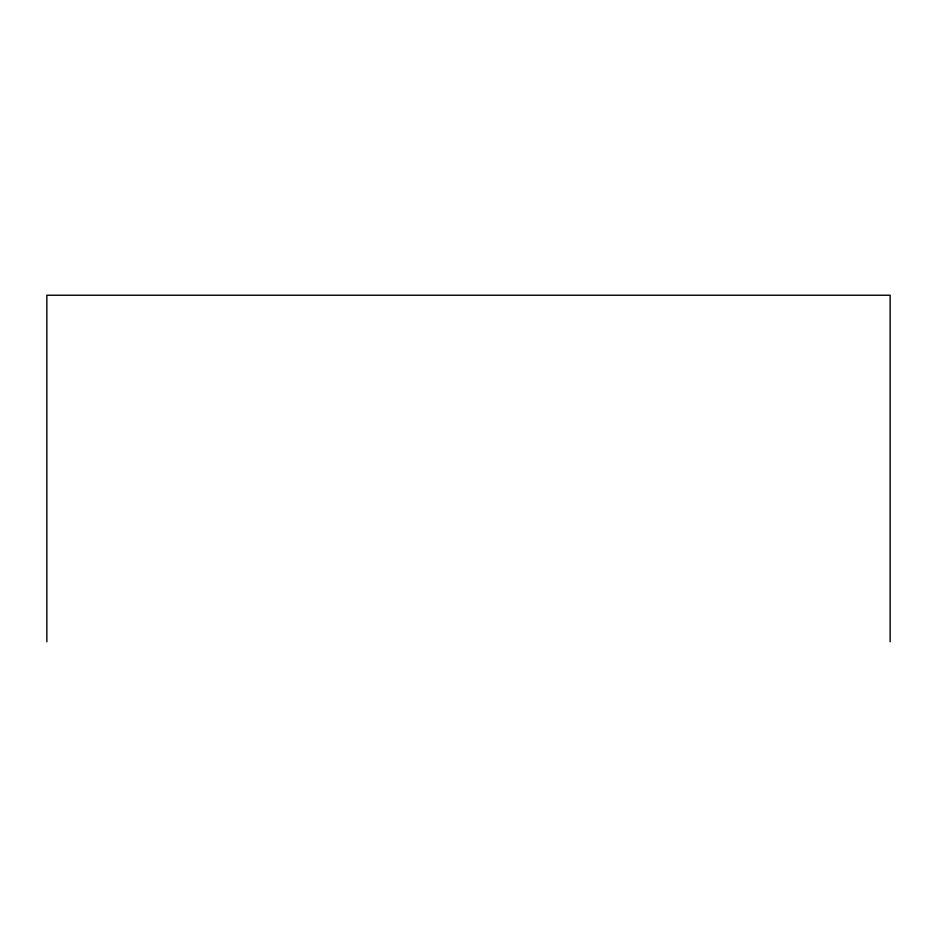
<?xml version="1.0" encoding="UTF-8"?>
<svg xmlns="http://www.w3.org/2000/svg" width="937" height="937" viewBox="0 0 937 937"><rect width="100%" height="100%" fill="white"/><g stroke="black" fill="none" stroke-linecap="round" stroke-linejoin="round"><path stroke-width="1.41" d="M890.15 641.763L890.15 295.237L46.85 295.237L46.85 641.763"/></g></svg>
